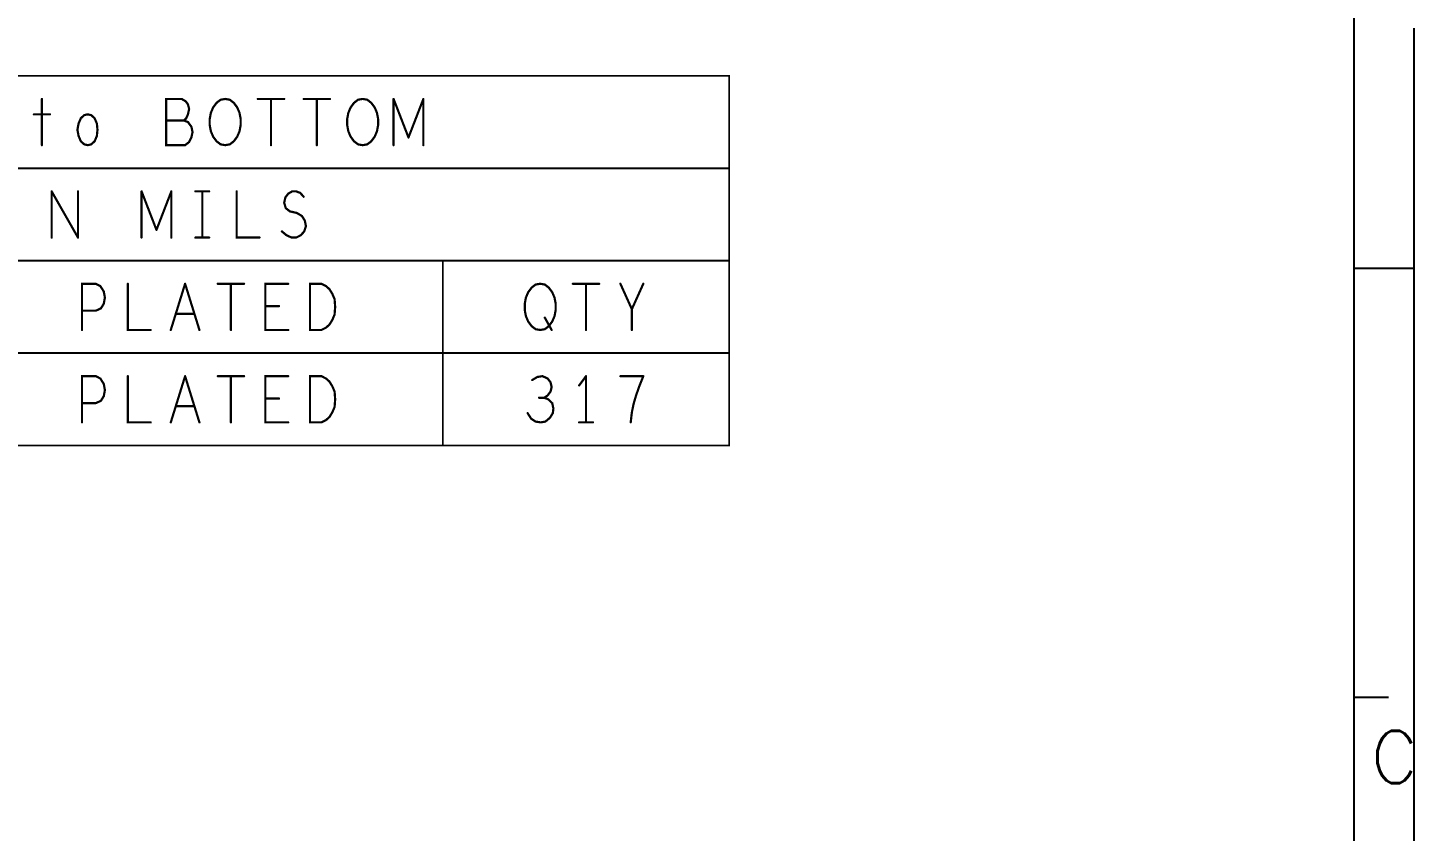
# Model space of a CAD drawing. Header units: millimetres. Extents: x 3362 to 3827, y -139 to 191.
# Drawn here: x 3731.9 to 3827.2, y 24.8 to 80 of the extents above; entities that cross this region are included whole.
import ezdxf

# ---------------------------------------------------------------- set-up
doc = ezdxf.new("R2010")
doc.units = ezdxf.units.MM
doc.header["$LTSCALE"] = 23.1
doc.linetypes.add('PHANTOM', pattern=[29.5, 9.5, -1.5, 3, -1.5, 3, -1.5, 9.5])
doc.layers.get('0').update_dxf_attribs({"linetype": 'CONTINUOUS'})
doc.layers.add('0PAPERF', color=2, linetype='PHANTOM', plot=False)
doc.styles.add('SIMPLEX', font='simplex.shx')

# ---------------------------------------------------------------- blocks, each defined once
blk = doc.blocks.new('PAD_R1')
at = {"const_width": 0.5}
blk.add_lwpolyline([(0.25, 0, 1), (-0.25, 0, 1)], format="xyb", close=True, dxfattribs=at)

msp = doc.modelspace()

# ---------------------------------------------------------------- linework, layer by layer
for p, q in [((3823.1, -133.505), (3823.1, 181.48)), ((3823.1, 63.508), (3827.229, 63.508)), ((3823.1, 34.015), (3825.46, 34.015))]:
    msp.add_line(p, q)
for points, const_width in [([(3657.307, 51.316), (3657.307, 76.716), (3780.142, 76.716), (3780.142, 51.316)], 0.127), ([(3745.496, 71.954), (3745.181, 72.007), (3744.906, 72.218), (3744.669, 72.536), (3744.512, 72.906), (3744.433, 73.33), (3744.433, 73.753), (3744.512, 74.176), (3744.669, 74.547), (3744.906, 74.864), (3745.181, 75.076), (3745.496, 75.129), (3745.811, 75.076), (3746.087, 74.864), (3746.323, 74.547), (3746.48, 74.176), (3746.559, 73.753), (3746.559, 73.33), (3746.48, 72.906), (3746.323, 72.536), (3746.087, 72.218), (3745.811, 72.007)], 0.152), ([(3754.945, 71.954), (3754.63, 72.007), (3754.354, 72.218), (3754.118, 72.536), (3753.961, 72.906), (3753.882, 73.33), (3753.882, 73.753), (3753.961, 74.176), (3754.118, 74.547), (3754.354, 74.864), (3754.63, 75.076), (3754.945, 75.129), (3755.26, 75.076), (3755.536, 74.864), (3755.772, 74.547), (3755.929, 74.176), (3756.008, 73.753), (3756.008, 73.33), (3755.929, 72.906), (3755.772, 72.536), (3755.536, 72.218), (3755.26, 72.007)], 0.152), ([(3736.047, 71.954), (3735.811, 72.007), (3735.575, 72.218), (3735.417, 72.589), (3735.339, 73.012), (3735.417, 73.436), (3735.575, 73.806), (3735.811, 74.018), (3736.047, 74.071), (3736.284, 74.018), (3736.52, 73.806), (3736.677, 73.436), (3736.717, 73.012), (3736.677, 72.589), (3736.52, 72.218), (3736.284, 72.007)], 0.152), ([(3751.323, 59.254), (3751.323, 62.429), (3752.11, 62.429), (3752.425, 62.27), (3752.662, 62.059), (3752.858, 61.741), (3753.016, 61.371), (3753.055, 60.841), (3753.016, 60.312), (3752.858, 59.942), (3752.662, 59.624), (3752.425, 59.413), (3752.11, 59.254)], 0.152), ([(3767.15, 59.254), (3766.835, 59.307), (3766.559, 59.518), (3766.323, 59.836), (3766.165, 60.206), (3766.087, 60.63), (3766.087, 61.053), (3766.165, 61.476), (3766.323, 61.847), (3766.559, 62.164), (3766.835, 62.376), (3767.15, 62.429), (3767.465, 62.376), (3767.74, 62.164), (3767.976, 61.847), (3768.134, 61.476), (3768.213, 61.053), (3768.213, 60.63), (3768.134, 60.206), (3767.976, 59.836), (3767.74, 59.518), (3767.465, 59.307)], 0.152), ([(3751.323, 52.904), (3751.323, 56.079), (3752.11, 56.079), (3752.425, 55.92), (3752.662, 55.709), (3752.858, 55.391), (3753.016, 55.021), (3753.055, 54.491), (3753.016, 53.962), (3752.858, 53.592), (3752.662, 53.274), (3752.425, 53.063), (3752.11, 52.904)], 0.152)]:
    msp.add_lwpolyline(points, close=True, dxfattribs=dict(const_width=const_width))
for points, const_width in [([(3732.898, 75.129), (3732.898, 71.954)], 0.152), ([(3742.662, 73.647), (3742.819, 73.806), (3742.937, 74.071), (3743.016, 74.441), (3742.937, 74.759), (3742.78, 74.97), (3742.504, 75.129), (3741.441, 75.129), (3741.441, 71.954), (3742.74, 71.954), (3743.016, 72.166), (3743.173, 72.483), (3743.252, 72.854), (3743.173, 73.224), (3742.937, 73.541), (3742.662, 73.647), (3741.441, 73.647)], 0.152), ([(3747.74, 75.129), (3749.551, 75.129)], 0.152), ([(3748.646, 75.129), (3748.646, 71.954)], 0.152), ([(3750.89, 75.129), (3752.701, 75.129)], 0.152), ([(3751.795, 75.129), (3751.795, 71.954)], 0.152), ([(3757.071, 71.954), (3757.071, 75.129)], 0.152), ([(3757.071, 75.129), (3758.095, 72.483)], 0.152), ([(3758.095, 72.483), (3759.118, 75.129)], 0.152), ([(3759.118, 75.129), (3759.118, 71.954)], 0.152), ([(3732.347, 74.071), (3733.449, 74.071)], 0.152), ([(3657.307, 70.366), (3780.142, 70.366)], 0.127), ([(3733.567, 68.779), (3735.378, 65.604)], 0.152), ([(3733.567, 65.604), (3733.567, 68.779)], 0.152), ([(3735.378, 65.604), (3735.378, 68.779)], 0.152), ([(3739.748, 68.779), (3740.772, 66.133)], 0.152), ([(3739.748, 65.604), (3739.748, 68.779)], 0.152), ([(3740.772, 66.133), (3741.795, 68.779)], 0.152), ([(3741.795, 68.779), (3741.795, 65.604)], 0.152), ([(3743.449, 68.779), (3744.394, 68.779)], 0.152), ([(3743.921, 68.779), (3743.921, 65.604)], 0.152), ([(3746.284, 68.779), (3746.284, 65.604), (3747.858, 65.604)], 0.152), ([(3749.394, 66.027), (3749.709, 65.763), (3750.063, 65.604), (3750.378, 65.604), (3750.693, 65.763), (3750.929, 66.027), (3751.047, 66.398), (3750.969, 66.768), (3750.772, 67.086), (3750.417, 67.297), (3749.945, 67.403), (3749.669, 67.615), (3749.551, 67.985), (3749.63, 68.356), (3749.827, 68.62), (3750.102, 68.779), (3750.378, 68.779), (3750.654, 68.673), (3750.89, 68.409)], 0.152), ([(3743.449, 65.604), (3744.394, 65.604)], 0.152), ([(3657.307, 64.016), (3780.142, 64.016)], 0.127), ([(3760.457, 64.016), (3760.457, 51.316)], 0.127), ([(3735.654, 59.254), (3735.654, 62.429), (3736.599, 62.429), (3736.914, 62.27), (3737.15, 61.9), (3737.228, 61.476), (3737.15, 61.053), (3736.953, 60.736), (3736.599, 60.577), (3735.654, 60.577)], 0.152), ([(3738.803, 62.429), (3738.803, 59.254), (3740.378, 59.254)], 0.152), ([(3741.756, 59.254), (3742.74, 62.429)], 0.152), ([(3742.74, 62.429), (3743.725, 59.254)], 0.152), ([(3744.984, 62.429), (3746.795, 62.429)], 0.152), ([(3745.89, 62.429), (3745.89, 59.254)], 0.152), ([(3749.827, 59.254), (3748.252, 59.254), (3748.252, 62.429), (3749.827, 62.429)], 0.152), ([(3769.394, 62.429), (3771.205, 62.429)], 0.152), ([(3770.299, 62.429), (3770.299, 59.254)], 0.152), ([(3773.449, 59.254), (3773.449, 60.683), (3772.661, 62.429)], 0.152), ([(3774.236, 62.429), (3773.449, 60.683)], 0.152), ([(3743.37, 60.365), (3742.11, 60.365)], 0.152), ([(3749.197, 60.894), (3748.252, 60.894)], 0.152), ([(3767.465, 60.101), (3767.937, 59.254)], 0.152), ([(3657.307, 57.666), (3780.142, 57.666)], 0.127), ([(3735.654, 52.904), (3735.654, 56.079), (3736.599, 56.079), (3736.914, 55.92), (3737.15, 55.55), (3737.228, 55.126), (3737.15, 54.703), (3736.953, 54.386), (3736.599, 54.227), (3735.654, 54.227)], 0.152), ([(3738.803, 56.079), (3738.803, 52.904), (3740.378, 52.904)], 0.152), ([(3741.756, 52.904), (3742.74, 56.079)], 0.152), ([(3742.74, 56.079), (3743.725, 52.904)], 0.152), ([(3744.984, 56.079), (3746.795, 56.079)], 0.152), ([(3745.89, 56.079), (3745.89, 52.904)], 0.152), ([(3749.827, 52.904), (3748.252, 52.904), (3748.252, 56.079), (3749.827, 56.079)], 0.152), ([(3767.425, 54.597), (3767.662, 54.756), (3767.858, 55.021), (3767.937, 55.338), (3767.858, 55.656), (3767.662, 55.92), (3767.307, 56.079), (3766.953, 56.026), (3766.599, 55.814)], 0.152), ([(3770.299, 56.079), (3769.827, 55.444)], 0.152), ([(3770.299, 52.904), (3770.299, 56.079)], 0.152), ([(3774.236, 56.079), (3772.661, 56.079)], 0.152), ([(3773.37, 52.904), (3773.449, 53.592), (3773.567, 54.174), (3773.724, 54.703), (3773.921, 55.285), (3774.236, 56.079)], 0.152), ([(3749.197, 54.544), (3748.252, 54.544)], 0.152), ([(3766.284, 53.539), (3766.52, 53.168), (3766.835, 52.957), (3767.189, 52.904), (3767.504, 52.957), (3767.819, 53.221), (3768.016, 53.539), (3768.055, 53.856), (3767.976, 54.227), (3767.701, 54.491), (3767.425, 54.597), (3767.071, 54.597)], 0.152), ([(3743.37, 54.015), (3742.11, 54.015)], 0.152), ([(3769.827, 52.904), (3770.772, 52.904)], 0.152)]:
    msp.add_lwpolyline(points, dxfattribs=dict(const_width=const_width))
at = {"layer": '0PAPERF'}
msp.add_line((3827.229, -139.449), (3827.229, 191.387), dxfattribs=at)

# ---------------------------------------------------------------- block references
for p, xscale, yscale in [((3732.898, 75.129), 0.1524, 0.1524), ((3747.74, 75.129), 0.1524, 0.1524), ((3748.646, 75.129), 0.1524, 0.1524), ((3749.551, 75.129), 0.1524, 0.1524), ((3750.89, 75.129), 0.1524, 0.1524), ((3751.795, 75.129), 0.1524, 0.1524), ((3752.701, 75.129), 0.1524, 0.1524), ((3757.071, 75.129), 0.1524, 0.1524), ((3757.071, 75.129), 0.1524, 0.1524), ((3759.118, 75.129), 0.1524, 0.1524), ((3759.118, 75.129), 0.1524, 0.1524), ((3732.347, 74.071), 0.1524, 0.1524), ((3733.449, 74.071), 0.1524, 0.1524), ((3741.441, 73.647), 0.1524, 0.1524), ((3742.662, 73.647), 0.1524, 0.1524), ((3758.095, 72.483), 0.1524, 0.1524), ((3758.095, 72.483), 0.1524, 0.1524), ((3732.898, 71.954), 0.1524, 0.1524), ((3748.646, 71.954), 0.1524, 0.1524), ((3751.795, 71.954), 0.1524, 0.1524), ((3757.071, 71.954), 0.1524, 0.1524), ((3759.118, 71.954), 0.1524, 0.1524), ((3780.142, 70.366), 0.127, 0.127), ((3733.567, 68.779), 0.1524, 0.1524), ((3733.567, 68.779), 0.1524, 0.1524), ((3735.378, 68.779), 0.1524, 0.1524), ((3739.748, 68.779), 0.1524, 0.1524), ((3739.748, 68.779), 0.1524, 0.1524), ((3741.795, 68.779), 0.1524, 0.1524), ((3741.795, 68.779), 0.1524, 0.1524), ((3743.449, 68.779), 0.1524, 0.1524), ((3743.921, 68.779), 0.1524, 0.1524), ((3744.394, 68.779), 0.1524, 0.1524), ((3746.284, 68.779), 0.1524, 0.1524), ((3750.89, 68.409), 0.1524, 0.1524), ((3740.772, 66.133), 0.1524, 0.1524), ((3740.772, 66.133), 0.1524, 0.1524), ((3749.394, 66.027), 0.1524, 0.1524), ((3733.567, 65.604), 0.1524, 0.1524), ((3735.378, 65.604), 0.1524, 0.1524), ((3735.378, 65.604), 0.1524, 0.1524), ((3739.748, 65.604), 0.1524, 0.1524), ((3741.795, 65.604), 0.1524, 0.1524), ((3743.449, 65.604), 0.1524, 0.1524), ((3743.921, 65.604), 0.1524, 0.1524), ((3744.394, 65.604), 0.1524, 0.1524), ((3747.858, 65.604), 0.1524, 0.1524), ((3760.457, 64.016), 0.127, 0.127), ((3780.142, 64.016), 0.127, 0.127), ((3738.803, 62.429), 0.1524, 0.1524), ((3742.74, 62.429), 0.1524, 0.1524), ((3742.74, 62.429), 0.1524, 0.1524), ((3744.984, 62.429), 0.1524, 0.1524), ((3745.89, 62.429), 0.1524, 0.1524), ((3746.795, 62.429), 0.1524, 0.1524), ((3749.827, 62.429), 0.1524, 0.1524), ((3769.394, 62.429), 0.1524, 0.1524), ((3770.299, 62.429), 0.1524, 0.1524), ((3771.205, 62.429), 0.1524, 0.1524), ((3772.661, 62.429), 0.1524, 0.1524), ((3774.236, 62.429), 0.1524, 0.1524), ((3735.654, 60.577), 0.1524, 0.1524), ((3742.11, 60.365), 0.1524, 0.1524), ((3743.37, 60.365), 0.1524, 0.1524), ((3748.252, 60.894), 0.1524, 0.1524), ((3749.197, 60.894), 0.1524, 0.1524), ((3767.465, 60.101), 0.1524, 0.1524), ((3773.449, 60.683), 0.1524, 0.1524), ((3735.654, 59.254), 0.1524, 0.1524), ((3740.378, 59.254), 0.1524, 0.1524), ((3741.756, 59.254), 0.1524, 0.1524), ((3743.725, 59.254), 0.1524, 0.1524), ((3745.89, 59.254), 0.1524, 0.1524), ((3749.827, 59.254), 0.1524, 0.1524), ((3767.937, 59.254), 0.1524, 0.1524), ((3770.299, 59.254), 0.1524, 0.1524), ((3773.449, 59.254), 0.1524, 0.1524), ((3780.142, 57.666), 0.127, 0.127), ((3738.803, 56.079), 0.1524, 0.1524), ((3742.74, 56.079), 0.1524, 0.1524), ((3742.74, 56.079), 0.1524, 0.1524), ((3744.984, 56.079), 0.1524, 0.1524), ((3745.89, 56.079), 0.1524, 0.1524), ((3746.795, 56.079), 0.1524, 0.1524), ((3749.827, 56.079), 0.1524, 0.1524), ((3766.599, 55.814), 0.1524, 0.1524), ((3769.827, 55.444), 0.1524, 0.1524), ((3770.299, 56.079), 0.1524, 0.1524), ((3770.299, 56.079), 0.1524, 0.1524), ((3772.661, 56.079), 0.1524, 0.1524), ((3774.236, 56.079), 0.1524, 0.1524), ((3774.236, 56.079), 0.1524, 0.1524), ((3748.252, 54.544), 0.1524, 0.1524), ((3749.197, 54.544), 0.1524, 0.1524), ((3767.071, 54.597), 0.1524, 0.1524), ((3767.425, 54.597), 0.1524, 0.1524), ((3735.654, 54.227), 0.1524, 0.1524), ((3742.11, 54.015), 0.1524, 0.1524), ((3743.37, 54.015), 0.1524, 0.1524), ((3766.284, 53.539), 0.1524, 0.1524), ((3735.654, 52.904), 0.1524, 0.1524), ((3740.378, 52.904), 0.1524, 0.1524), ((3741.756, 52.904), 0.1524, 0.1524), ((3743.725, 52.904), 0.1524, 0.1524), ((3745.89, 52.904), 0.1524, 0.1524), ((3749.827, 52.904), 0.1524, 0.1524), ((3769.827, 52.904), 0.1524, 0.1524), ((3770.299, 52.904), 0.1524, 0.1524), ((3770.772, 52.904), 0.1524, 0.1524), ((3773.37, 52.904), 0.1524, 0.1524), ((3760.457, 51.316), 0.127, 0.127)]:
    msp.add_blockref('PAD_R1', p, dxfattribs=dict(xscale=xscale, yscale=yscale))

# ---------------------------------------------------------------- texts
at = {"style": 'SIMPLEX'}
msp.add_text('C', height=3.586, dxfattribs=at).set_placement((3824.248, 28.116))

doc.saveas('drawing.dxf')
